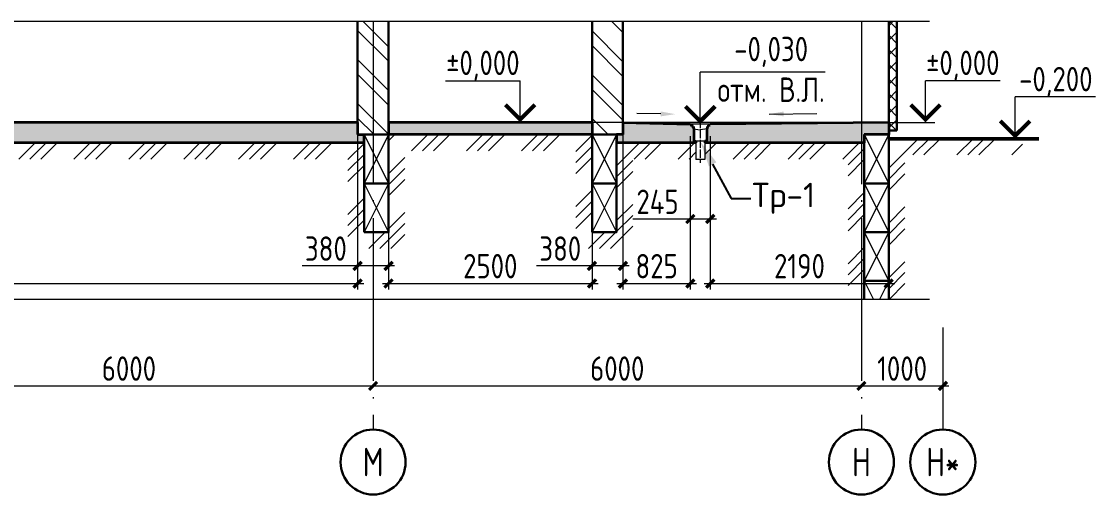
# Model space of a CAD drawing. Extents: x -965262 to 1142518, y -357520 to 71675.
# Drawn here: x 209504 to 222700, y -209796 to -203977 of the extents above; entities that cross this region are included whole.
import ezdxf
from ezdxf import colors
from ezdxf.entities.mleader import LeaderData, LeaderLine
from ezdxf.math import Vec2, Vec3

# ---------------------------------------------------------------- set-up
doc = ezdxf.new("R2010")
doc.units = 0
doc.header["$LTSCALE"] = 10
doc.linetypes.add('DOTE', pattern=[2.42, 2, -0.2, 0.02, -0.2])
doc.layers.get('0').update_dxf_attribs({"linetype": 'CONTINUOUS', "lineweight": 30})
doc.layers.get('Defpoints').update_dxf_attribs({"linetype": 'CONTINUOUS'})
doc.layers.add('DOTE', color=7, linetype='DOTE', lineweight=9)
doc.layers.add('полы', color=3, linetype='CONTINUOUS', lineweight=35)
doc.styles.add('GOST 2.304', font='isocpeur.ttf', dxfattribs={"width": 0.75, "height": 250})
doc.styles.get("Standard").update_dxf_attribs({"font": 'isocpeur.ttf', "height": 300})
doc.styles.add('ГОСТ 2м', font='isocpeur.ttf', dxfattribs={"width": 0.8, "height": 250})
doc.dimstyles.new('ГОСТ 2м', dxfattribs={"dimtxt": 250, "dimasz": 100, "dimexe": 75, "dimexo": 150, "dimgap": 62.5, "dimtad": 1, "dimdec": 0, "dimtxsty": 'ГОСТ 2м', "dimblk": 'ARCHTICK', "dimcen": 150, "dimdle": 75, "dimclrd": 256, "dimclre": 256, "dimclrt": 256, "dimadec": 0, "dimazin": 0, "dimtfac": 1, "dimtdec": 0, "dimtmove": 0, "dimatfit": 3, "dimldrblk": 'OBLIQUE', "dimfxl": 1, "dimlwd": 15, "dimlwe": 15, "dimarcsym": 0})

# ---------------------------------------------------------------- blocks, each defined once
blk = doc.blocks.new('_ArchTick')
at = {"color": 0, "linetype": 'ByBlock', "lineweight": 0, "const_width": 0.4}
blk.add_lwpolyline([(-0.5, -0.5), (0.5, 0.5)], dxfattribs=at)
blk = doc.blocks.new('*D1526')
at = {"lineweight": 15, "transparency": 16777216}
for p, q in [((219824, -208310), (219824, -208385)), ((220824, -208310), (220824, -208385)), ((219749, -208460), (220899, -208460))]:
    blk.add_line(p, q, dxfattribs=at)
at = {"layer": 'Defpoints', "color": 0, "lineweight": 15, "transparency": 16777216}
for p in [(219824, -208460), (220824, -208460), (220824, -208460)]:
    blk.add_point(p, dxfattribs=at)
at = {"lineweight": 15, "transparency": 16777216, "xscale": 100, "yscale": 100, "zscale": 100, "rotation": 180}
blk.add_blockref('_ArchTick', (219824, -208460), dxfattribs=at)
at = {"lineweight": 15, "transparency": 16777216, "xscale": 100, "yscale": 100, "zscale": 100}
blk.add_blockref('_ArchTick', (220824, -208460), dxfattribs=at)
at = {"lineweight": 15, "transparency": 16777216, "insert": (220324, -208247), "char_height": 250, "attachment_point": 5, "style": 'ГОСТ 2м'}
blk.add_mtext('{\\H1.2x;1000}', dxfattribs=at)
blk = doc.blocks.new('_Oblique')
at = {"color": 0, "linetype": 'ByBlock', "lineweight": -2}
blk.add_line((-0.5, -0.5), (0.5, 0.5), dxfattribs=at)
blk = doc.blocks.new('*D1530')
at = {"lineweight": 15, "transparency": 16777216}
for p, q in [((207824, -208310), (207824, -208385)), ((213824, -208310), (213824, -208385)), ((207749, -208460), (213899, -208460))]:
    blk.add_line(p, q, dxfattribs=at)
at = {"layer": 'Defpoints', "color": 0, "lineweight": 15, "transparency": 16777216}
for p in [(207824, -208460), (213824, -208460), (213824, -208460)]:
    blk.add_point(p, dxfattribs=at)
at = {"lineweight": 15, "transparency": 16777216, "xscale": 100, "yscale": 100, "zscale": 100, "rotation": 180}
blk.add_blockref('_ArchTick', (207824, -208460), dxfattribs=at)
at = {"lineweight": 15, "transparency": 16777216, "xscale": 100, "yscale": 100, "zscale": 100}
blk.add_blockref('_ArchTick', (213824, -208460), dxfattribs=at)
at = {"lineweight": 15, "transparency": 16777216, "insert": (210824, -208247), "char_height": 250, "attachment_point": 5, "style": 'ГОСТ 2м'}
blk.add_mtext('{\\H1.2x;6000}', dxfattribs=at)
blk = doc.blocks.new('*D1531')
at = {"lineweight": 15, "transparency": 16777216}
for p, q in [((213824, -208310), (213824, -208385)), ((219824, -208310), (219824, -208385)), ((213749, -208460), (219899, -208460))]:
    blk.add_line(p, q, dxfattribs=at)
at = {"layer": 'Defpoints', "color": 0, "lineweight": 15, "transparency": 16777216}
for p in [(213824, -208460), (219824, -208460), (219824, -208460)]:
    blk.add_point(p, dxfattribs=at)
at = {"lineweight": 15, "transparency": 16777216, "xscale": 100, "yscale": 100, "zscale": 100, "rotation": 180}
blk.add_blockref('_ArchTick', (213824, -208460), dxfattribs=at)
at = {"lineweight": 15, "transparency": 16777216, "xscale": 100, "yscale": 100, "zscale": 100}
blk.add_blockref('_ArchTick', (219824, -208460), dxfattribs=at)
at = {"lineweight": 15, "transparency": 16777216, "insert": (216824, -208247), "char_height": 250, "attachment_point": 5, "style": 'ГОСТ 2м'}
blk.add_mtext('{\\H1.2x;6000}', dxfattribs=at)
blk = doc.blocks.new('Тр-1-1')
at = {"lineweight": 15, "ltscale": 50}
for p, q in [((-899310, 883741), (-899310, 883731)), ((-899293, 883731), (-899293, 883711)), ((-899273, 883711), (-899273, 883681)), ((-899103, 883711), (-899103, 883681)), ((-899083, 883731), (-899083, 883711)), ((-899065, 883741), (-899065, 883731))]:
    blk.add_line(p, q, dxfattribs=at)
at = {"lineweight": 15, "ltscale": 10}
for p, q in [((-899065, 883741), (-899310, 883741)), ((-899310, 883731), (-899293, 883731)), ((-899293, 883711), (-899273, 883711)), ((-899083, 883711), (-899103, 883711)), ((-899083, 883731), (-899065, 883731))]:
    blk.add_line(p, q, dxfattribs=at)
at = {"lineweight": 15, "ltscale": 2.5}
for p in [(-899273, 883681), (-899103, 883681)]:
    blk.add_line(p, (-899188, 883671), dxfattribs=at)
at = {"lineweight": 15}
for p, q in [((-899268, 883680), (-899268, 883530)), ((-899108, 883680), (-899108, 883530)), ((-899108, 883530), (-899268, 883530)), ((-899243, 883530), (-899243, 883303)), ((-899133, 883530), (-899133, 883303)), ((-899133, 883303), (-899243, 883303))]:
    blk.add_line(p, q, dxfattribs=at)
at = {"layer": 'DOTE', "ltscale": 5}
blk.add_line((-899188, 883789), (-899188, 883265), dxfattribs=at)
blk = doc.blocks.new('*D1573')
at = {"lineweight": 15, "ltscale": 50, "transparency": 16777216}
for p, q in [((196159, -205369), (196159, -207275)), ((213634, -205369), (213634, -207275)), ((196084, -207200), (213709, -207200))]:
    blk.add_line(p, q, dxfattribs=at)
at = {"layer": 'Defpoints', "color": 0, "lineweight": 15, "ltscale": 50, "transparency": 16777216}
for p in [(196159, -205219), (213634, -205219), (213634, -207200)]:
    blk.add_point(p, dxfattribs=at)
at = {"lineweight": 15, "ltscale": 50, "transparency": 16777216, "xscale": 100, "yscale": 100, "zscale": 100, "rotation": 180}
blk.add_blockref('_ArchTick', (196159, -207200), dxfattribs=at)
at = {"lineweight": 15, "ltscale": 50, "transparency": 16777216, "xscale": 100, "yscale": 100, "zscale": 100}
blk.add_blockref('_ArchTick', (213634, -207200), dxfattribs=at)
at = {"lineweight": 15, "ltscale": 50, "transparency": 16777216, "insert": (204897, -206987), "char_height": 250, "attachment_point": 5, "style": 'ГОСТ 2м'}
blk.add_mtext('{\\H1.2x;17475}', dxfattribs=at)
blk = doc.blocks.new('*D1574')
at = {"lineweight": 15, "ltscale": 50, "transparency": 16777216}
for p, q in [((214014, -205369), (214014, -207275)), ((216514, -205369), (216514, -207275)), ((213939, -207200), (216589, -207200))]:
    blk.add_line(p, q, dxfattribs=at)
at = {"layer": 'Defpoints', "color": 0, "lineweight": 15, "ltscale": 50, "transparency": 16777216}
for p in [(214014, -205219), (216514, -205219), (216514, -207200)]:
    blk.add_point(p, dxfattribs=at)
at = {"lineweight": 15, "ltscale": 50, "transparency": 16777216, "xscale": 100, "yscale": 100, "zscale": 100, "rotation": 180}
blk.add_blockref('_ArchTick', (214014, -207200), dxfattribs=at)
at = {"lineweight": 15, "ltscale": 50, "transparency": 16777216, "xscale": 100, "yscale": 100, "zscale": 100}
blk.add_blockref('_ArchTick', (216514, -207200), dxfattribs=at)
at = {"lineweight": 15, "ltscale": 50, "transparency": 16777216, "insert": (215264, -206987), "char_height": 250, "attachment_point": 5, "style": 'ГОСТ 2м'}
blk.add_mtext('{\\H1.2x;2500}', dxfattribs=at)
blk = doc.blocks.new('*D1575')
at = {"lineweight": 15, "ltscale": 50, "transparency": 16777216}
for p, q in [((216894, -205369), (216894, -207275)), ((217722, -205389), (217722, -207275)), ((216819, -207200), (217797, -207200))]:
    blk.add_line(p, q, dxfattribs=at)
at = {"layer": 'Defpoints', "color": 0, "lineweight": 15, "ltscale": 50, "transparency": 16777216}
for p in [(216894, -205219, 119), (217722, -205239, 76), (217722, -207200)]:
    blk.add_point(p, dxfattribs=at)
at = {"lineweight": 15, "ltscale": 50, "transparency": 16777216, "xscale": 100, "yscale": 100, "zscale": 100, "rotation": 180}
blk.add_blockref('_ArchTick', (216894, -207200), dxfattribs=at)
at = {"lineweight": 15, "ltscale": 50, "transparency": 16777216, "xscale": 100, "yscale": 100, "zscale": 100}
blk.add_blockref('_ArchTick', (217722, -207200), dxfattribs=at)
at = {"lineweight": 15, "ltscale": 50, "transparency": 16777216, "insert": (217308, -206987), "char_height": 250, "attachment_point": 5, "style": 'ГОСТ 2м'}
blk.add_mtext('{\\H1.2x;825}', dxfattribs=at)
blk = doc.blocks.new('*D1576')
at = {"lineweight": 15, "ltscale": 50, "transparency": 16777216}
for p, q in [((217967, -205389), (217967, -207275)), ((220159, -205369), (220159, -207275)), ((217892, -207200), (220234, -207200))]:
    blk.add_line(p, q, dxfattribs=at)
at = {"layer": 'Defpoints', "color": 0, "lineweight": 15, "ltscale": 50, "transparency": 16777216}
for p in [(217967, -205239, 76), (220159, -205219, -12), (220159, -207200)]:
    blk.add_point(p, dxfattribs=at)
at = {"lineweight": 15, "ltscale": 50, "transparency": 16777216, "xscale": 100, "yscale": 100, "zscale": 100, "rotation": 180}
blk.add_blockref('_ArchTick', (217967, -207200), dxfattribs=at)
at = {"lineweight": 15, "ltscale": 50, "transparency": 16777216, "xscale": 100, "yscale": 100, "zscale": 100}
blk.add_blockref('_ArchTick', (220159, -207200), dxfattribs=at)
at = {"lineweight": 15, "ltscale": 50, "transparency": 16777216, "insert": (219063, -206987), "char_height": 250, "attachment_point": 5, "style": 'ГОСТ 2м'}
blk.add_mtext('{\\H1.2x;2190}', dxfattribs=at)
blk = doc.blocks.new('*D1577')
at = {"lineweight": 15, "ltscale": 50, "transparency": 16777216}
for p, q in [((217722, -205389), (217722, -206482)), ((217967, -205389), (217967, -206482)), ((217722, -206407), (217017, -206407)), ((218042, -206407), (217722, -206407))]:
    blk.add_line(p, q, dxfattribs=at)
at = {"layer": 'Defpoints', "color": 0, "lineweight": 15, "ltscale": 50, "transparency": 16777216}
for p in [(217722, -205239, 76), (217967, -205239, 76), (217722, -206407)]:
    blk.add_point(p, dxfattribs=at)
at = {"lineweight": 15, "ltscale": 50, "transparency": 16777216, "xscale": 100, "yscale": 100, "zscale": 100, "rotation": 180}
blk.add_blockref('_ArchTick', (217722, -206407), dxfattribs=at)
at = {"lineweight": 15, "ltscale": 50, "transparency": 16777216, "xscale": 100, "yscale": 100, "zscale": 100}
blk.add_blockref('_ArchTick', (217967, -206407), dxfattribs=at)
at = {"lineweight": 15, "ltscale": 50, "transparency": 16777216, "insert": (217319, -206195), "char_height": 250, "attachment_point": 5, "style": 'ГОСТ 2м'}
blk.add_mtext('{\\H1.2x;245}', dxfattribs=at)
blk = doc.blocks.new('*D1617')
at = {"lineweight": 15, "ltscale": 50, "transparency": 16777216}
for p, q in [((213634, -205369), (213634, -207059)), ((214014, -205369), (214014, -207059)), ((213634, -206984), (212953, -206984)), ((214089, -206984), (213634, -206984))]:
    blk.add_line(p, q, dxfattribs=at)
at = {"layer": 'Defpoints', "color": 0, "lineweight": 15, "ltscale": 50, "transparency": 16777216}
for p in [(213634, -205219), (214014, -205219), (213634, -206984)]:
    blk.add_point(p, dxfattribs=at)
at = {"lineweight": 15, "ltscale": 50, "transparency": 16777216, "xscale": 100, "yscale": 100, "zscale": 100, "rotation": 180}
blk.add_blockref('_ArchTick', (213634, -206984), dxfattribs=at)
at = {"lineweight": 15, "ltscale": 50, "transparency": 16777216, "xscale": 100, "yscale": 100, "zscale": 100}
blk.add_blockref('_ArchTick', (214014, -206984), dxfattribs=at)
at = {"lineweight": 15, "ltscale": 50, "transparency": 16777216, "insert": (213244, -206771), "char_height": 250, "attachment_point": 5, "style": 'ГОСТ 2м'}
blk.add_mtext('{\\H1.2x;380}', dxfattribs=at)
blk = doc.blocks.new('*D1618')
at = {"lineweight": 15, "ltscale": 50, "transparency": 16777216}
for p, q in [((216514, -205369), (216514, -207059)), ((216894, -205369), (216894, -207059)), ((216514, -206984), (215833, -206984)), ((216969, -206984), (216514, -206984))]:
    blk.add_line(p, q, dxfattribs=at)
at = {"layer": 'Defpoints', "color": 0, "lineweight": 15, "ltscale": 50, "transparency": 16777216}
for p in [(216514, -205219), (216894, -205219), (216514, -206984)]:
    blk.add_point(p, dxfattribs=at)
at = {"lineweight": 15, "ltscale": 50, "transparency": 16777216, "xscale": 100, "yscale": 100, "zscale": 100, "rotation": 180}
blk.add_blockref('_ArchTick', (216514, -206984), dxfattribs=at)
at = {"lineweight": 15, "ltscale": 50, "transparency": 16777216, "xscale": 100, "yscale": 100, "zscale": 100}
blk.add_blockref('_ArchTick', (216894, -206984), dxfattribs=at)
at = {"lineweight": 15, "ltscale": 50, "transparency": 16777216, "insert": (216124, -206771), "char_height": 250, "attachment_point": 5, "style": 'ГОСТ 2м'}
blk.add_mtext('{\\H1.2x;380}', dxfattribs=at)

msp = doc.modelspace()

# ---------------------------------------------------------------- hatches: boundary and pattern name
at = {"lineweight": 15, "ltscale": 50}
h = msp.add_hatch(dxfattribs=at)
h.set_pattern_fill('ANSI32', color=256, scale=40, angle=90, style=0)
h.set_pattern_definition([(135, (-2733954.96, -40018.6), (-269.407684, -269.407684), []), (135, (-2733954.96, -39839), (-269.407684, -269.407684), [])])
h.paths.add_polyline_path([(214014.3, -205368.9), (214014.3, -203976.9), (213824.3, -203976.9), (213824.3, -205368.9)])
h.paths.add_polyline_path([(213824.3, -205368.9), (213824.3, -203976.9), (213634.3, -203976.9), (213634.3, -205368.9)])
h.paths.add_polyline_path([(216894.3, -205368.9), (216894.3, -203976.9), (216514.3, -203976.9), (216514.3, -205368.9)])
h = msp.add_hatch(dxfattribs=at)
h.set_pattern_fill('ANSI37', color=256, scale=40, style=0)
h.set_pattern_definition([(45, (-2733954.96, -40018.6), (-89.802561, 89.802561), []), (135, (-2733954.96, -40018.6), (-89.802561, -89.802561), [])])
h.paths.add_polyline_path([(220259.3, -205318.9), (220259.3, -203976.9), (220159.3, -203976.9), (220159.3, -205318.9)])
h = msp.add_hatch(dxfattribs=at)
h.set_pattern_fill('ANSI35', color=3, scale=40, angle=90, style=0)
h.set_pattern_definition([(135, (-2733954.96, -40018.6), (-179.605122, -179.605122), []), (135, (-2733954.96, -39839), (-179.605122, -179.605122), [317.5, -63.5, 0, -63.5])])
h.paths.add_polyline_path([(183167.2, -205468.9), (183167.2, -205222), (183574.3, -205218.9), (185424.8, -205238.9), (185424.8, -205308.9), (187824.8, -205332.9), (187824.8, -205468.9), (185074.3, -205468.9), (185074.3, -205368.9), (184574.3, -205368.9), (184574.3, -205468.4), (183167.2, -205468.9), (183167.2, -205222)])
h.paths.add_polyline_path([(188024.8, -205468.9), (188024.8, -205332.9), (190424.3, -205308.9), (192824.8, -205332.9), (192824.8, -205468.9), (188024.8, -205468.9)])
h.paths.add_polyline_path([(193024.8, -205468.9), (193024.8, -205332.9), (194424.3, -205318.9), (194424.3, -205238.9), (196159.3, -205218.9), (213634.3, -205218.9), (213634.3, -205368.9), (213714.3, -205368.9), (213714.3, -205468.9), (193024.8, -205468.9)])
h.paths.add_polyline_path([(214014.3, -205368.9), (216514.3, -205368.9), (216514.3, -205218.9), (214014.3, -205218.9)])
h.paths.add_polyline_path([(216814.3, -205468.9), (216814.3, -205368.9), (216894.3, -205368.9), (216894.3, -205218.9), (217721.8, -205238.9), (217721.8, -205248.9), (217739.3, -205248.9), (217739.3, -205268.9), (217759.3, -205268.9), (217759.3, -205298.9), (217764.3, -205299.5), (217764.3, -205449.5), (217789.3, -205449.5), (217789.3, -205468.9)])
h.paths.add_polyline_path([(217899.3, -205468.9), (217899.3, -205449.5), (217924.3, -205449.5), (217924.3, -205299.5), (217929.3, -205298.9), (217929.3, -205268.9), (217949.3, -205268.9), (217949.3, -205248.9), (217966.8, -205248.9), (217966.8, -205238.9), (220159.3, -205218.9), (220159.3, -205368.9), (219859.3, -205368.9), (219859.3, -205468.9)])
h.paths.add_polyline_path([(183167.2, -205468.9), (183167.2, -205437.4), (183293.2, -205468.9)], flags=17)
h = msp.add_hatch(dxfattribs=at)
h.set_pattern_fill('MCSHATCHBG', color=256, scale=40, style=0, pattern_type=2)
h.set_pattern_definition([(45, (979944, -1233396.8), (-337.49995, 337.49995), []), (45, (980079, -1233396.8), (-337.49995, 337.49995), []), (45, (979539, -1233396.8), (-337.49995, 337.49995), [])])
h.paths.add_polyline_path([(183567.2, -205668.9), (183567.2, -205468.9), (184574.3, -205468.9), (184574.3, -206568.9), (185074.3, -206568.9), (185074.3, -205468.9), (187824.8, -205468.9), (187824.8, -205476.5), (187844.8, -205476.5), (187844.8, -205668.9), (185274.3, -205668.9), (185274.3, -206768.9), (184374.3, -206768.9), (184374.3, -205668.9)])
h.paths.add_polyline_path([(188004.8, -205668.9), (188004.8, -205476.5), (188024.8, -205476.5), (188024.8, -205468.9), (192824.8, -205468.9), (192824.8, -205476.5), (192844.8, -205476.5), (192844.8, -205668.9)])
h.paths.add_polyline_path([(193004.8, -205668.9), (193004.8, -205476.5), (193024.8, -205476.5), (193024.8, -205468.9), (213714.3, -205468.9), (213714.3, -205668.9)])
h.paths.add_polyline_path([(214014.3, -205568.9), (216514.3, -205568.9), (216514.3, -205368.9), (214014.3, -205368.9)])
h.paths.add_polyline_path([(216814.3, -205668.9), (216814.3, -205468.9), (217789.3, -205468.9), (217789.3, -205668.9)])
h.paths.add_polyline_path([(217899.3, -205668.9), (217899.3, -205468.9), (219859.3, -205468.9), (219859.3, -205668.9)])
h.paths.add_polyline_path([(220159.3, -207397.9), (220159.3, -205418.9), (221804.2, -205418.9), (221804.2, -205618.9), (220359.3, -205618.9), (220359.3, -207397.9)])
h.paths.add_polyline_path([(213514.3, -206768.9), (213514.3, -205668.9), (213714.3, -205668.9), (213714.3, -206568.9), (214014.3, -206568.9), (214014.3, -205568.9), (214214.3, -205568.9), (214214.3, -206768.9)])
h.paths.add_polyline_path([(217014.3, -206768.9), (217014.3, -205668.9), (216814.3, -205668.9), (216814.3, -206568.9), (216514.3, -206568.9), (216514.3, -205568.9), (216314.3, -205568.9), (216314.3, -206768.9)])
h.paths.add_polyline_path([(219659.3, -207397.9), (219859.3, -207397.9), (219859.3, -205668.9), (219659.3, -205668.9)])

# ---------------------------------------------------------------- linework, layer by layer
at = {"color": 5, "lineweight": 15, "ltscale": 50}
for p, q in [((220659.3, -203976.9, 13061.6), (202163.2, -203976.9, 13061.6)), ((220659.3, -207397.9, 13061.6), (202163.2, -207397.9, 13061.6))]:
    msp.add_line(p, q, dxfattribs=at)
at = {"ltscale": 50}
for p, q in [((213634.3, -205368.9, 13061.6), (213634.3, -203976.9, 13061.6)), ((214014.3, -205368.9, 13061.6), (214014.3, -203976.9, 13061.6)), ((216514.3, -205368.9, 13061.6), (216514.3, -203976.9, 13061.6)), ((216894.3, -205368.9, 13061.6), (216894.3, -203976.9, 13061.6)), ((220159.3, -203976.9, 11707.2), (220159.3, -205318.9, 13061.6)), ((220259.3, -203976.9, 13158.5), (220259.3, -205318.9, 13120.5)), ((220259.3, -205318.9, 13061.6), (220159.3, -205318.9, 13061.6)), ((216514.3, -205368.9, 13061.6), (216894.3, -205368.9, 13061.6)), ((220159.3, -207168.9, 13061.6), (219859.3, -207168.9, 13061.6)), ((219859.3, -207168.9, 13061.6), (219859.3, -207397.9, 13061.6)), ((220159.3, -207397.9, 13061.6), (220159.3, -207168.9, 13061.6))]:
    msp.add_line(p, q, dxfattribs=at)
at = {"lineweight": 15}
for p, q in [((217844.3, -205238.9, 13137.3), (217844.3, -204599.3, 13137.3)), ((215631.5, -205218.9, 13061.6), (215631.5, -204705.8, 13061.6)), ((220611.4, -205218.9, 13061.6), (220611.4, -204705.8, 13061.6)), ((221711.9, -205418.9, 13049.6), (221711.9, -204905.8, 13049.6)), ((213714.3, -205368.9, 13061.6), (214014.3, -205968.9, 13061.6)), ((214014.3, -205368.9, 13061.6), (213714.3, -205968.9, 13061.6)), ((216514.3, -205368.9, 13061.6), (216814.3, -205968.9, 13061.6)), ((216814.3, -205368.9, 13061.6), (216514.3, -205968.9, 13061.6)), ((219859.3, -205368.9, 13061.6), (220159.3, -205968.9, 13061.6)), ((220159.3, -205368.9, 13061.6), (219859.3, -205968.9, 13061.6)), ((213714.3, -205968.9, 13061.6), (214014.3, -206568.9, 13061.6)), ((214014.3, -205968.9, 13061.6), (213714.3, -206568.9, 13061.6)), ((216514.3, -205968.9, 13061.6), (216814.3, -206568.9, 13061.6)), ((216814.3, -205968.9, 13061.6), (216514.3, -206568.9, 13061.6)), ((219859.3, -205968.9, 13061.6), (220159.3, -206568.9, 13061.6)), ((220159.3, -205968.9, 13061.6), (219859.3, -206568.9, 13061.6)), ((219859.3, -206568.9, 13061.6), (220159.3, -207168.9, 13061.6)), ((220159.3, -206568.9, 13061.6), (219859.3, -207168.9, 13061.6)), ((219859.3, -207168.9, 13061.6), (219973.8, -207398, 13061.6)), ((220159.3, -207168.9, 13061.6), (220044.7, -207398, 13061.6))]:
    msp.add_line(p, q, dxfattribs=at)
at = {"lineweight": 15, "ltscale": 0.3}
for p, q in [((219377.8, -204599.3, 13137.3), (217844.3, -204599.3, 13137.3)), ((214713.4, -204705.8, 13061.6), (215631.5, -204705.8, 13061.6)), ((221529.5, -204705.8, 13061.6), (220611.4, -204705.8, 13061.6)), ((222700.4, -204905.8, 13049.6), (221711.9, -204905.8, 13049.6))]:
    msp.add_line(p, q, dxfattribs=at)
at = {"lineweight": 15, "ltscale": 50}
for p, q in [((217357.6, -205114.5, 12104.8), (217063.6, -205111.1, 12104.8)), ((218689.5, -205116.8, 10154.8), (219277.5, -205109.9, 10154.8))]:
    msp.add_line(p, q, dxfattribs=at)
at = {"lineweight": 15, "ltscale": 100, "extrusion": (0, 1, 0)}
msp.add_line((220159.3, -205218.9, 13049.6), (220725.7, -205218.9, 12330), dxfattribs=at)
at = {"lineweight": 50, "ltscale": 50}
msp.add_line((220159.3, -205418.9, 13049.6), (222004.2, -205418.9, 13049.6), dxfattribs=at)
at = {"lineweight": 15, "const_width": 50}
for points, elevation in [([(215449.2, -205001.2), (215631.5, -205183.5), (215813.8, -205001.2)], 13061.6), ([(218026.6, -205021.2), (217844.3, -205203.5), (217661.9, -205021.2)], 13137.3), ([(220793.7, -205001.2), (220611.4, -205183.5), (220429.1, -205001.2)], 13061.6), ([(221894.2, -205201.2), (221711.9, -205383.5), (221529.6, -205201.2)], 13049.6)]:
    msp.add_lwpolyline(points, dxfattribs=dict(at, elevation=elevation))
at = {"lineweight": 15, "ltscale": 100, "extrusion": (0, 1, 0), "elevation": -205218.9}
msp.add_lwpolyline([(-216894.3, 13180.2), (-215871.5, 13061.6)], dxfattribs=at)
at = {"ltscale": 50, "elevation": 13061.6}
for points in [[(213714.3, -205968.9), (214014.3, -205968.9), (214014.3, -205368.9), (213714.3, -205368.9)], [(216514.3, -205968.9), (216814.3, -205968.9), (216814.3, -205368.9), (216514.3, -205368.9)], [(219859.3, -205968.9), (220159.3, -205968.9), (220159.3, -205368.9), (219859.3, -205368.9)], [(213714.3, -206568.9), (214014.3, -206568.9), (214014.3, -205968.9), (213714.3, -205968.9)], [(216514.3, -206568.9), (216814.3, -206568.9), (216814.3, -205968.9), (216514.3, -205968.9)], [(219859.3, -206568.9), (220159.3, -206568.9), (220159.3, -205968.9), (219859.3, -205968.9)], [(219859.3, -207168.9), (220159.3, -207168.9), (220159.3, -206568.9), (219859.3, -206568.9)]]:
    msp.add_lwpolyline(points, close=True, dxfattribs=at)
at = {"lineweight": 15, "ltscale": 50}
for points in [[(217357.2, -205144.5, 12104.8), (217357.9, -205084.5, 12104.8), (217537.5, -205116.8, 12104.8)], [(218869.9, -205144.5, 10154.8), (218869.2, -205084.5, 10154.8), (218689.5, -205116.8, 10154.8)]]:
    msp.add_solid(points, dxfattribs=at)
at = {"layer": 'DOTE', "ltscale": 100}
for p, q in [((213824.3, -203976.9, 13061.6), (213824.3, -208996.3, 13061.6)), ((219824.3, -203976.9, 13061.6), (219824.3, -208996.3, 13061.6)), ((220824.3, -207741.5, 14428), (220824.3, -208996.3, 14512.9))]:
    msp.add_line(p, q, dxfattribs=at)
at = {"layer": 'DOTE', "linetype": 'Continuous', "lineweight": 30}
for centre in [(213824.3, -209396.3, 14512.9), (219824.3, -209396.3, 14512.9), (220824.3, -209396.3, 14512.9)]:
    msp.add_circle(centre, 400, dxfattribs=at)
at = {"layer": 'полы', "ltscale": 50}
for p, q in [((213634.3, -205218.9, 13061.6), (196159.3, -205218.9, 13061.6)), ((213634.3, -205218.9, 14512.9), (213634.3, -205368.9, 13061.6)), ((216514.3, -205218.9, 13061.6), (214014.3, -205218.9, 13061.6)), ((214014.3, -205218.9, 13061.6), (214014.3, -205368.9, 13061.6)), ((216514.3, -205218.9, 13061.6), (216514.3, -205368.9, 11610.3)), ((216894.3, -205218.9, 14512.9), (217721.8, -205238.9, 13137.3)), ((216894.3, -205218.9, 14512.9), (216894.3, -205368.9, 13061.6)), ((217721.8, -205238.9, 13137.3), (217721.8, -205248.9, 13137.3)), ((217721.8, -205248.9, 13137.3), (217739.3, -205248.9, 13137.3)), ((217739.3, -205248.9, 13137.3), (217739.3, -205268.9, 13137.3)), ((217739.3, -205268.9, 13137.3), (217759.3, -205268.9, 13137.3)), ((217759.3, -205268.9, 13137.3), (217759.3, -205298.9, 13137.3)), ((217759.3, -205298.9, 13137.3), (217764.3, -205299.5, 13137.3)), ((217764.3, -205299.5, 13137.3), (217764.3, -205449.5, 13137.3)), ((217929.3, -205298.9, 13137.3), (217924.3, -205299.5, 13137.3)), ((217924.3, -205299.5, 13137.3), (217924.3, -205449.5, 13137.3)), ((217949.3, -205268.9, 13137.3), (217929.3, -205268.9, 13137.3)), ((217929.3, -205268.9, 13137.3), (217929.3, -205298.9, 13137.3)), ((217966.8, -205248.9, 13137.3), (217949.3, -205248.9, 13137.3)), ((217949.3, -205248.9, 13137.3), (217949.3, -205268.9, 13137.3)), ((220159.3, -205218.9, 13049.6), (217966.8, -205238.9, 13137.3)), ((217966.8, -205238.9, 13137.3), (217966.8, -205248.9, 13137.3)), ((220159.3, -205218.9, 13049.6), (220159.3, -205368.9, 13061.6)), ((213634.3, -205368.9, 13061.6), (213714.3, -205368.9, 13061.6)), ((213714.3, -205468.9, 13061.6), (213714.3, -205368.9, 13061.6)), ((216514.3, -205368.9, 13061.6), (214014.3, -205368.9, 13061.6)), ((216894.3, -205368.9, 13061.6), (216814.3, -205368.9, 13061.6)), ((216814.3, -205368.9, 13061.6), (216814.3, -205468.9, 13061.6)), ((217764.3, -205449.5, 13137.3), (217789.3, -205449.5, 13137.3)), ((217789.3, -205449.5, 13137.3), (217789.3, -205468.9, 13061.6)), ((217924.3, -205449.5, 13137.3), (217899.3, -205449.5, 13137.3)), ((217899.3, -205449.5, 13137.3), (217899.3, -205468.9, 13061.6)), ((220159.3, -205368.9, 13061.6), (219859.3, -205368.9, 13061.6)), ((219859.3, -205368.9, 13061.6), (219859.3, -205468.9, 13061.6)), ((213714.3, -205468.9, 13061.6), (193024.8, -205468.9, 13061.6)), ((217789.3, -205468.9, 13061.6), (216814.3, -205468.9, 13061.6)), ((219859.3, -205468.9, 13061.6), (217899.3, -205468.9, 13061.6))]:
    msp.add_line(p, q, dxfattribs=at)
at = {"layer": 'полы', "lineweight": 0, "ltscale": 50}
msp.add_line((220159.3, -205218.9, 13049.6), (216894.3, -205218.9, 13180.2), dxfattribs=at)

# ---------------------------------------------------------------- block references
msp.add_blockref('Тр-1-1', (1117032, -1088979.6, 13137.3))

# ---------------------------------------------------------------- texts
at = {"char_height": 300, "attachment_point": 5, "style": 'GOST 2.304'}
for s, insert, width in [('{\\W0.8;-0,030\\Pотм. В.Л.}', (218715.1, -204566.4, 13137.3), 1670.673), ('{\\W0.8;%%P0,000}', (215173, -204521.1, 13061.6), 1200), ('{\\W0.8;%%P0,000}', (221070, -204521.1, 13061.6), 1200), ('{\\W0.8;-0,200}', (222212.9, -204721.1, 13049.6), 1200)]:
    msp.add_mtext(s, dxfattribs=dict(at, insert=insert, width=width))
at = {"layer": 'DOTE', "linetype": 'Continuous', "lineweight": 30, "ltscale": 100, "char_height": 350, "width": 800, "attachment_point": 5, "style": 'GOST 2.304'}
for s, insert in [('М', (213824.3, -209396.3, 14512.9)), ('Н', (219824.3, -209396.3, 14512.9)), ('Н*', (220824.3, -209396.3, 14512.9))]:
    msp.add_mtext(s, dxfattribs=dict(at, insert=insert))

# ---------------------------------------------------------------- dimensions: what is measured, and where the dimension line sits
at = {"lineweight": 15, "ltscale": 50}
for base, p1, p2, text, picture, middle in [((213634.3, -207199.9, 13061.6), (196159.3, -205218.9, 13061.6), (213634.3, -205218.9, 13061.6), '{\\H1.2x;<>}', '*D1573', (204896.8, -206987.4, 13061.6)), ((213634.3, -206983.9, 13061.6), (214014.3, -205218.9, 13061.6), (213634.3, -205218.9, 13061.6), '{\\H1.2x;<>}', '*D1617', (213243.8, -206771.4, 13061.6)), ((216514.3, -207199.9, 13061.6), (214014.3, -205218.9, 13061.6), (216514.3, -205218.9, 13061.6), '{\\H1.2x;<>}', '*D1574', (215264.3, -206987.4, 13061.6)), ((216514.3, -206983.9, 13061.6), (216894.3, -205218.9, 13061.6), (216514.3, -205218.9, 13061.6), '{\\H1.2x;<>}', '*D1618', (216123.8, -206771.4, 13061.6)), ((217721.8, -207199.9, 13061.6), (216894.3, -205218.9, 13180.2), (217721.8, -205238.9, 13137.3), '{\\H1.2x;825}', '*D1575', (217308, -206987.4, 13061.6)), ((217721.8, -206407.5, 13061.6), (217966.8, -205238.9, 13137.3), (217721.8, -205238.9, 13137.3), '{\\H1.2x;<>}', '*D1577', (217319.3, -206195, 13061.6)), ((220159.3, -207199.9, 13061.6), (217966.8, -205238.9, 13137.3), (220159.3, -205218.9, 13049.6), '{\\H1.2x;2190}', '*D1576', (219063, -206987.4, 13061.6))]:
    dim = msp.add_linear_dim(base=base, p1=p1, p2=p2, text=text, dimstyle='ГОСТ 2м', override={"dimtxt": 300}, dxfattribs=at)
    dim.commit()
    dim.dimension.update_dxf_attribs({"geometry": picture, "text_midpoint": middle})
at = {"lineweight": 15}
for base, p1, p2, picture, middle in [((213824.3, -208459.9, 16321.4), (207824.3, -208459.9, 16321.4), (213824.3, -208459.9, 16321.4), '*D1530', (210824.3, -208247.4, 16321.4)), ((219824.3, -208459.9, 16321.4), (213824.3, -208459.9, 16321.4), (219824.3, -208459.9, 16321.4), '*D1531', (216824.3, -208247.4, 16321.4)), ((220824.3, -208459.9, 13061.6), (219824.3, -208459.9, 13061.6), (220824.3, -208459.9, 13061.6), '*D1526', (220324.3, -208247.4, 13061.6))]:
    dim = msp.add_linear_dim(base=base, p1=p1, p2=p2, text='{\\H1.2x;<>}', dimstyle='ГОСТ 2м', override={"dimtxt": 300}, dxfattribs=at)
    dim.commit()
    dim.dimension.update_dxf_attribs({"geometry": picture, "text_midpoint": middle})

# ---------------------------------------------------------------- leaders
at = {"color": 5, "lineweight": 15}
ml = msp.add_multileader_mtext('Standard', dxfattribs=at)
ml.set_content('Тр-1', color=5)
ml.set_leader_properties()
ml.build(insert=Vec2(0, 0))
ml.multileader.update_dxf_attribs({"has_text_frame": 1, "text_right_attachment_type": 6, "dogleg_length": 36, "arrow_head_size": 320})
ctx = ml.context
ctx.base_point, ctx.char_height, ctx.arrow_head_size, ctx.landing_gap_size, ctx.plane_origin = Vec3(218464.4, -206156.7, 13137.3), 300, 320, 16, Vec3(235172.5, -215993.5, 13137.3)
ctx.right_attachment = 6
notes = []
notes.append((ctx, [(1, (1, 1, 0), (218224.1, -206156.7, 13137.3), (1, 0), 240.3, [(0, [(217844.3, -205452.4, 13137.3)], 0, [])])]))
ctx.mtext.insert, ctx.mtext.width, ctx.mtext.defined_height, ctx.mtext.flow_direction = Vec3(218480.4, -205961.7, 13137.3), 877.148, 8690.9, 5
for ctx, leaders in notes:
    for number, flags, end, landing, length, lines in leaders:
        leader = LeaderData()
        leader.index, (leader.has_last_leader_line, leader.has_dogleg_vector, leader.attachment_direction) = number, flags
        leader.last_leader_point, leader.dogleg_vector, leader.dogleg_length = Vec3(end), Vec3(landing), length
        for number, points, colour, breaks in lines:
            line = LeaderLine()
            line.index, line.vertices, line.color, line.breaks = number, Vec3.list(points), colors.encode_raw_color(colour), breaks
            leader.lines.append(line)
        ctx.leaders.append(leader)

doc.saveas('drawing.dxf')
